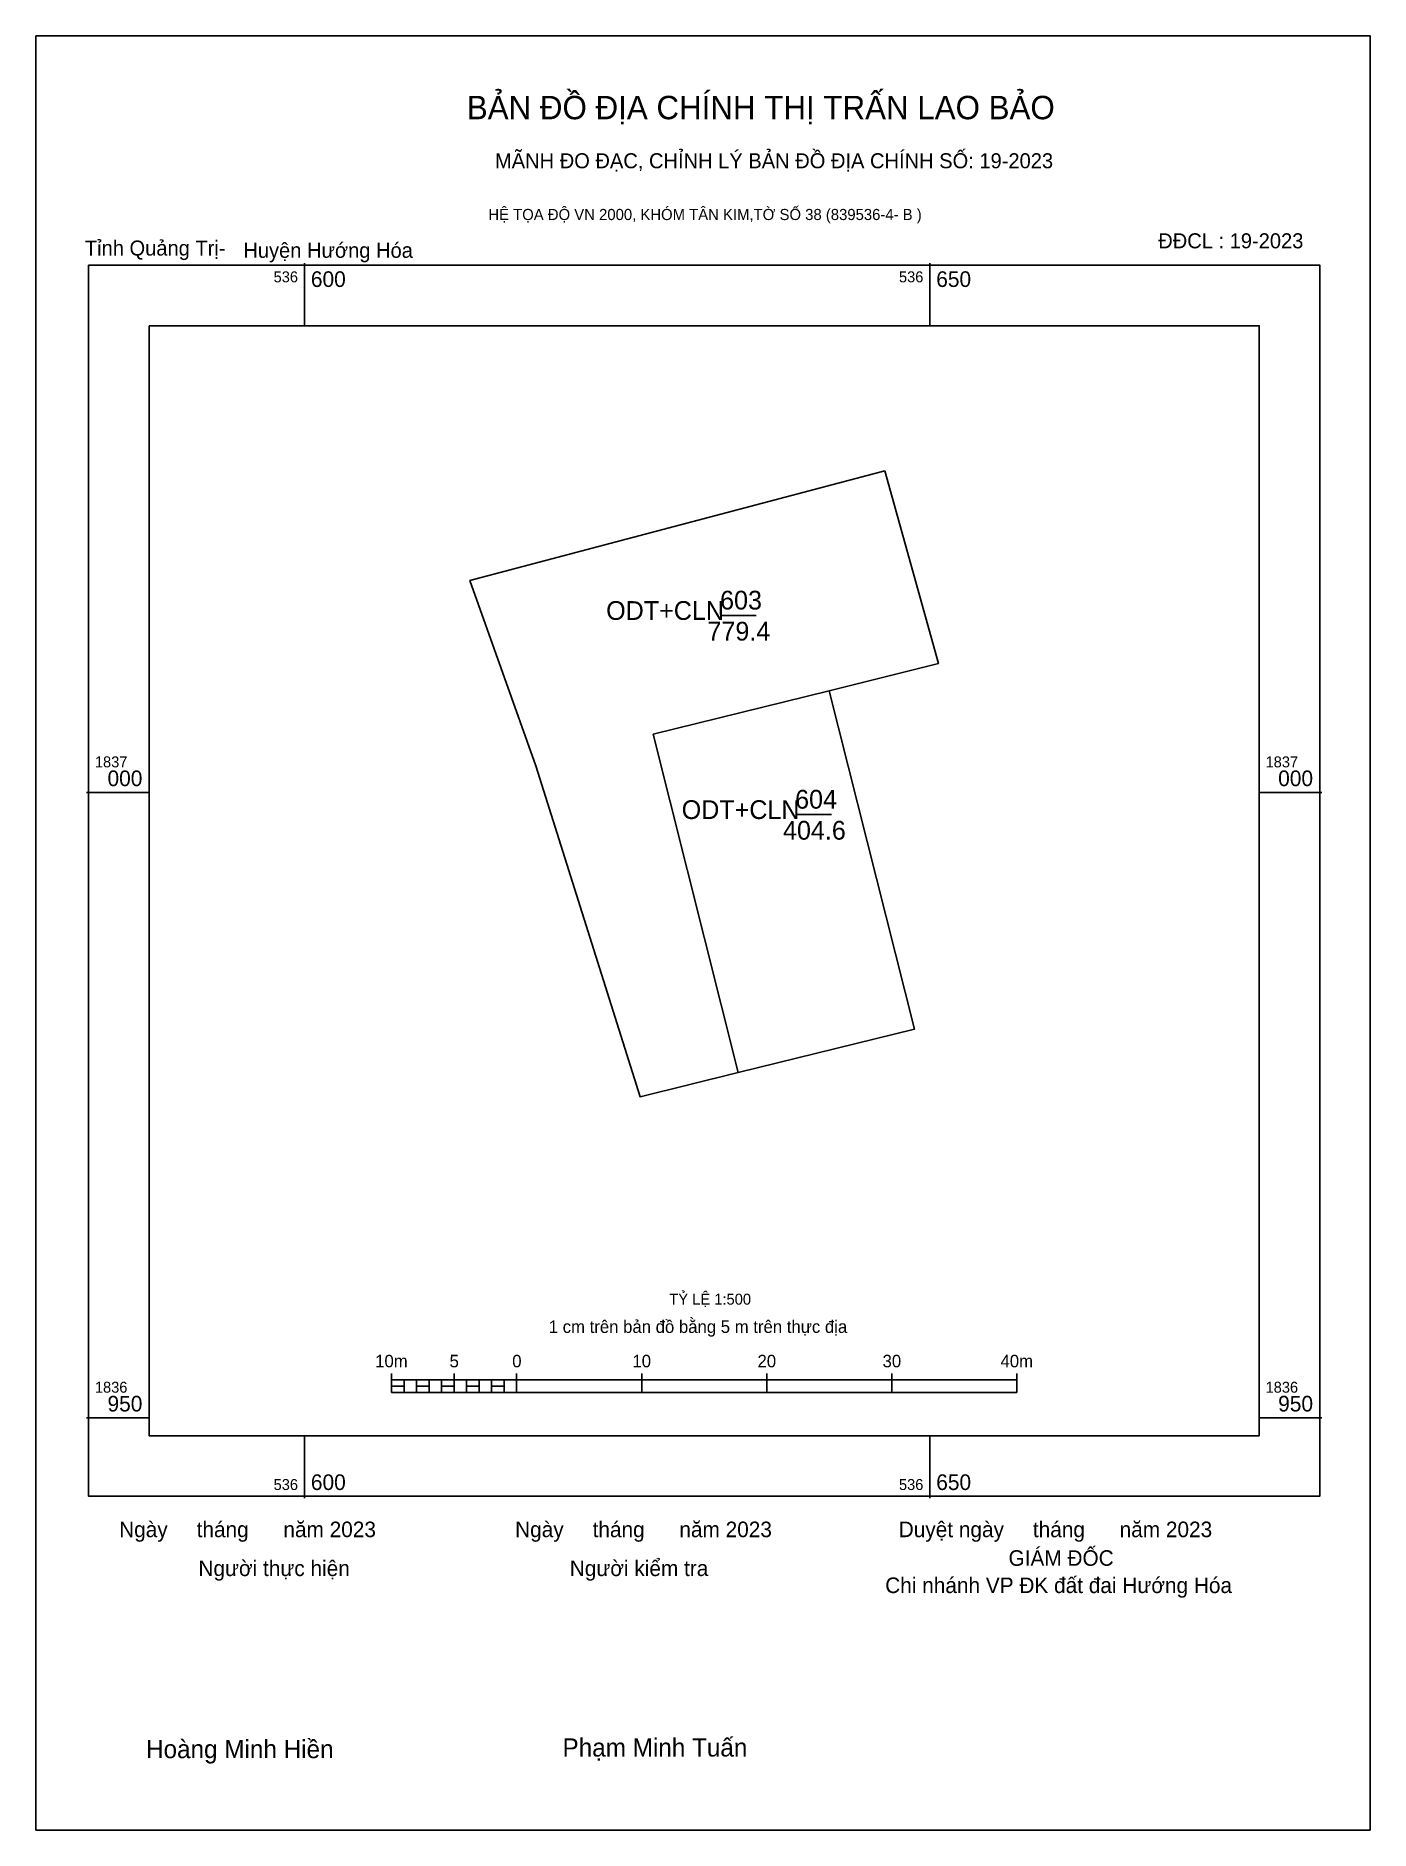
# Model space of a CAD drawing. Extents: x 536168 to 536685, y 1836461 to 1837060.
# Drawn here: x 536578.5 to 536685.2, y 1836917 to 1837060.5 of the extents above.
import ezdxf

# ---------------------------------------------------------------- set-up
doc = ezdxf.new("R2010")
doc.units = 0
for name, color, linetype in [('Level 1', 7, 'Continuous'), ('Level 10', 7, 'Continuous'), ('Level 13', 7, 'Continuous'), ('Level 15', 7, 'Continuous'), ('Level 27', 7, 'Continuous'), ('Level 6', 7, 'Continuous'), ('Level 62', 7, 'Continuous'), ('Level 63', 7, 'Continuous'), ('Level 9', 7, 'Continuous')]:
    doc.layers.add(name, color=color, linetype=linetype)

msp = doc.modelspace()

# ---------------------------------------------------------------- linework, layer by layer
at = {"layer": 'Level 10'}
msp.add_lwpolyline([(536646.38, 1837025.7), (536650.68, 1837010.31), (536641.95, 1837008.11), (536648.75, 1836981.06), (536634.66, 1836977.61), (536626.82, 1836975.67), (536618.49, 1837002.11), (536613.22, 1837016.94)], close=True, dxfattribs=at)
at = {"layer": 'Level 15'}
msp.add_lwpolyline([(536578.51, 1837060.49), (536685.19, 1837060.49), (536685.19, 1836917.03), (536578.51, 1836917.03)], close=True, dxfattribs=at)
at = {"layer": 'Level 27'}
for p, q in [((536650.68, 1837010.31), (536650.68, 1837010.31)), ((536648.75, 1836981.06), (536648.75, 1836981.06))]:
    msp.add_line(p, q, dxfattribs=at)
at = {"layer": 'Level 6'}
for q in [(536641.95, 1837008.11), (536634.66, 1836977.61)]:
    msp.add_line((536627.86, 1837004.66), q, dxfattribs=at)
at = {"layer": 'Level 62'}
msp.add_lwpolyline([(536587.57, 1837037.31), (536676.33, 1837037.31), (536676.33, 1836948.56), (536587.57, 1836948.56)], close=True, dxfattribs=at)
at = {"layer": 'Level 63'}
for p, q in [((536600, 1837042.31), (536600, 1837037.31)), ((536650, 1837042.31), (536650, 1837037.31)), ((536633.33, 1837014.15), (536636.1, 1837014.15)), ((536582.57, 1837000), (536587.57, 1837000)), ((536676.33, 1837000), (536681.33, 1837000)), ((536639.37, 1836998.23), (536642.14, 1836998.23)), ((536606.95, 1836953.53), (536606.95, 1836952.03)), ((536606.95, 1836953.03), (536656.95, 1836953.03)), ((536607.95, 1836953.03), (536607.95, 1836952.03)), ((536608.95, 1836953.03), (536608.95, 1836952.03)), ((536609.95, 1836953.03), (536609.95, 1836952.03)), ((536610.95, 1836953.03), (536610.95, 1836952.03)), ((536611.95, 1836953.53), (536611.95, 1836952.03)), ((536611.95, 1836953.03), (536611.95, 1836952.03)), ((536612.95, 1836953.03), (536612.95, 1836952.03)), ((536613.95, 1836953.03), (536613.95, 1836952.03)), ((536614.95, 1836953.03), (536614.95, 1836952.03)), ((536615.95, 1836953.03), (536615.95, 1836952.03)), ((536616.95, 1836953.53), (536616.95, 1836952.03)), ((536616.95, 1836953.03), (536616.95, 1836952.03)), ((536626.95, 1836953.53), (536626.95, 1836952.03)), ((536636.95, 1836953.53), (536636.95, 1836952.03)), ((536646.95, 1836953.53), (536646.95, 1836952.03)), ((536656.95, 1836953.53), (536656.95, 1836952.03)), ((536606.95, 1836952.03), (536656.95, 1836952.03)), ((536582.57, 1836950), (536587.57, 1836950)), ((536676.33, 1836950), (536681.33, 1836950)), ((536600, 1836948.56), (536600, 1836943.56)), ((536650, 1836948.56), (536650, 1836943.56))]:
    msp.add_line(p, q, dxfattribs=at)
for points in [[(536582.73, 1837042.16), (536681.17, 1837042.16), (536681.17, 1836943.72), (536582.73, 1836943.72)], [(536606.95, 1836952.53), (536607.95, 1836952.53), (536607.95, 1836952.03), (536606.95, 1836952.03)], [(536606.95, 1836952.53), (536607.95, 1836952.53), (536607.95, 1836952.03), (536606.95, 1836952.03)], [(536608.95, 1836952.53), (536609.95, 1836952.53), (536609.95, 1836952.03), (536608.95, 1836952.03)], [(536610.95, 1836952.53), (536611.95, 1836952.53), (536611.95, 1836952.03), (536610.95, 1836952.03)], [(536612.95, 1836952.53), (536613.95, 1836952.53), (536613.95, 1836952.03), (536612.95, 1836952.03)], [(536614.95, 1836952.53), (536615.95, 1836952.53), (536615.95, 1836952.03), (536614.95, 1836952.03)]]:
    msp.add_lwpolyline(points, close=True, dxfattribs=at)

# ---------------------------------------------------------------- texts
at = {"layer": 'Level 1'}
for s, p in [('779.4', (536632.21, 1837012.14)), ('404.6', (536638.25, 1836996.22))]:
    msp.add_text(s, height=1.5, dxfattribs=at).set_placement(p)
at = {"layer": 'Level 13'}
for s, p in [('603', (536633.22, 1837014.62)), ('ODT+CLN', (536624.11, 1837013.79)), ('604', (536639.22, 1836998.7)), ('ODT+CLN', (536630.15, 1836997.87))]:
    msp.add_text(s, height=1.5, dxfattribs=at).set_placement(p)
at = {"layer": 'Level 6'}
msp.add_text('TỶ LỆ 1:500', height=0.879, dxfattribs=at).set_placement((536629.16, 1836959.04))
at = {"layer": 'Level 63'}
for s, height, p in [('BẢN ĐỒ ĐỊA CHÍNH THỊ TRẤN LAO BẢO', 1.8718, (536612.97, 1837053.82)), ('MÃNH ĐO ĐẠC, CHỈNH LÝ BẢN ĐỒ ĐỊA CHÍNH SỐ: 19-2023', 1.2011, (536615.22, 1837049.9)), ('HỆ TỌA ĐỘ VN 2000, KHÓM TÂN KIM,TỜ SỐ 38 (839536-4- B )', 0.8891, (536614.69, 1837045.76)), ('536', 0.875, (536597.52, 1837040.78)), ('600', 1.25, (536600.5, 1837040.41)), ('536', 0.875, (536647.52, 1837040.78)), ('650', 1.25, (536650.5, 1837040.41)), ('1837', 0.875, (536583.23, 1837002)), ('000', 1.25, (536584.24, 1837000.5)), ('1837', 0.875, (536676.83, 1837002)), ('000', 1.25, (536677.84, 1837000.5)), ('1 cm trên bản đồ bằng 5 m trên thực địa', 1, (536619.52, 1836956.78)), ('10m', 1, (536605.64, 1836954.03)), ('5', 1, (536611.59, 1836954.03)), ('0', 1, (536616.6, 1836954.03)), ('10', 1, (536626.21, 1836954.03)), ('20', 1, (536636.21, 1836954.03)), ('30', 1, (536646.21, 1836954.03)), ('40m', 1, (536655.64, 1836954.03)), ('1836', 0.875, (536583.23, 1836952)), ('1836', 0.875, (536676.83, 1836952)), ('950', 1.25, (536584.24, 1836950.5)), ('950', 1.25, (536677.84, 1836950.5)), ('536', 0.875, (536597.52, 1836944.22)), ('600', 1.25, (536600.5, 1836944.22)), ('536', 0.875, (536647.52, 1836944.22)), ('650', 1.25, (536650.5, 1836944.22)), ('Ngày     tháng      năm 2023', 1.2442, (536585.17, 1836940.45)), ('Ngày     tháng      năm 2023', 1.2442, (536616.83, 1836940.45)), ('Duyệt ngày     tháng      năm 2023', 1.2442, (536647.5, 1836940.45)), ('Người thực hiện', 1.2442, (536591.51, 1836937.34)), ('Người kiểm tra', 1.2442, (536621.2, 1836937.34)), ('GIÁM ĐỐC', 1.244, (536656.28, 1836938.16)), ('Chi nhánh VP ĐK đất đai Hướng Hóa', 1.2442, (536646.42, 1836935.98)), ('Hoàng Minh Hiền', 1.4512, (536587.32, 1836922.78)), ('Phạm Minh Tuấn', 1.4512, (536620.62, 1836922.91))]:
    msp.add_text(s, height=height, dxfattribs=at).set_placement(p)
at = {"layer": 'Level 9'}
for s, p in [('ĐĐCL : 19-2023', (536668.25, 1837043.5)), ('Tỉnh Quảng Trị-', (536582.43, 1837042.92)), ('Huyện Hướng Hóa', (536595.1, 1837042.74))]:
    msp.add_text(s, height=1.2011, dxfattribs=at).set_placement(p)

doc.saveas('drawing.dxf')
